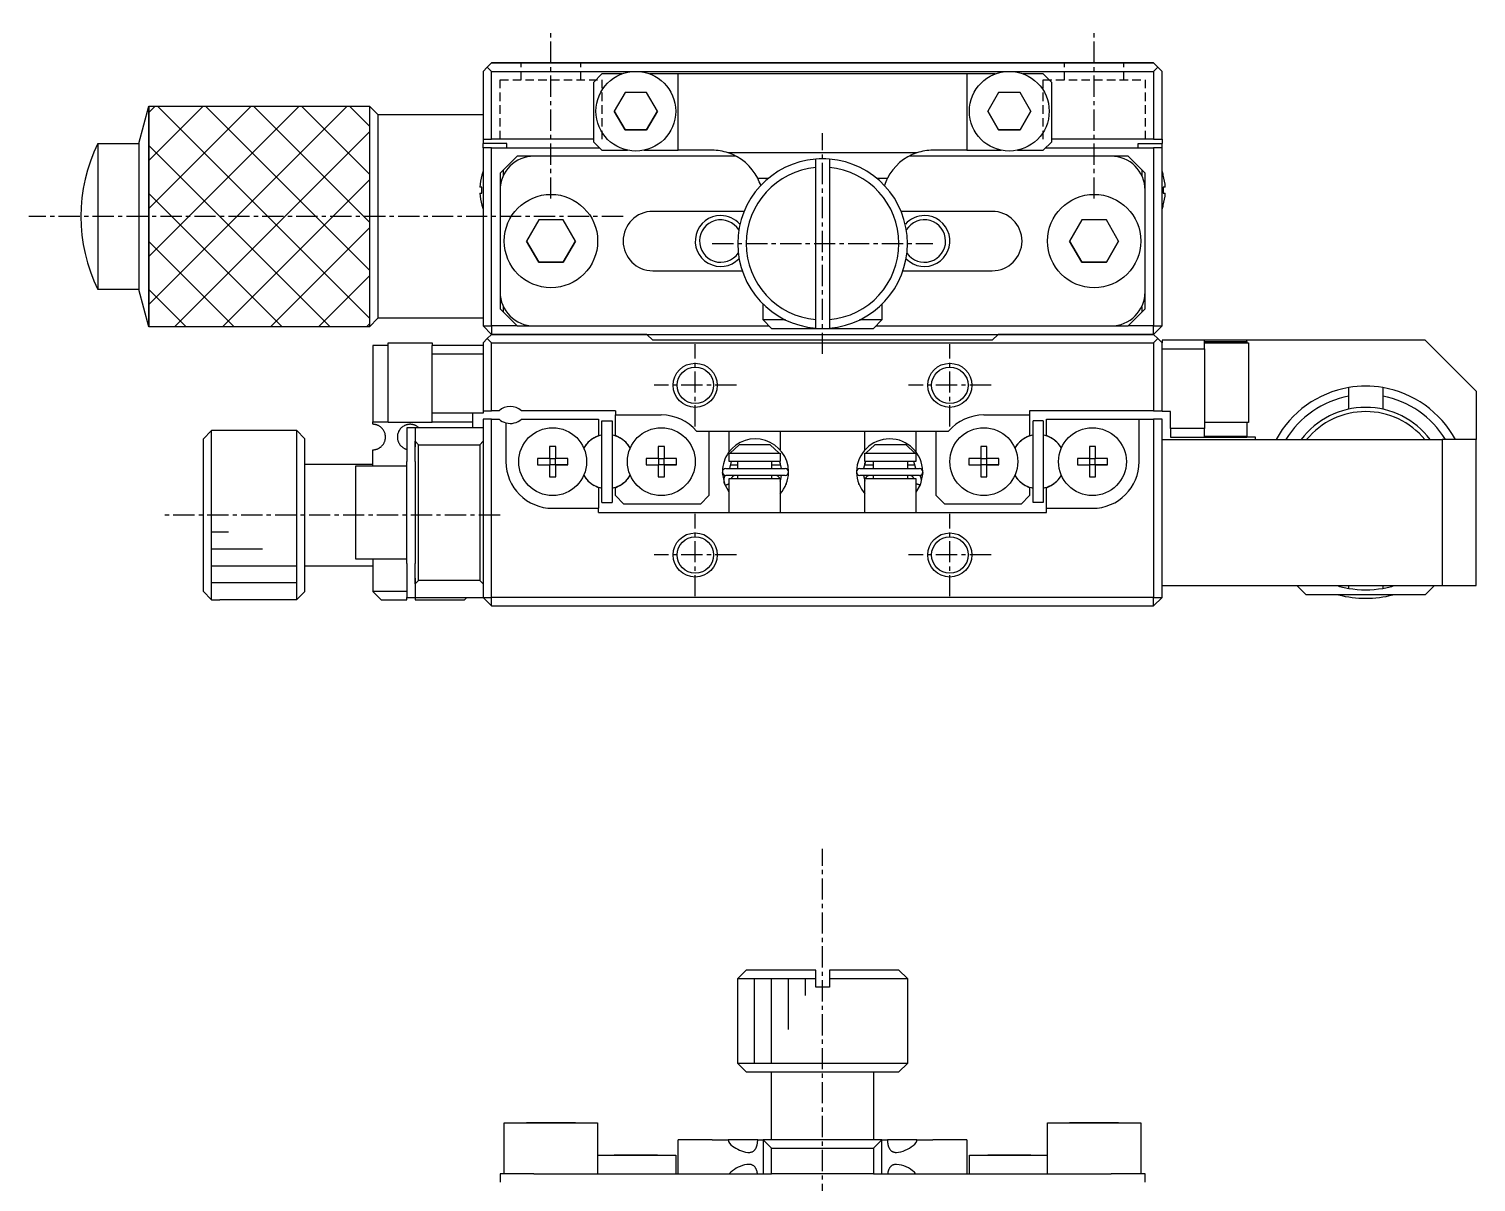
# Model space of a CAD drawing. Extents: x -3 to 342, y 10 to 218.
# Drawn here: x 197 to 282.2, y 150.3 to 218.2 of the extents above; entities that cross this region are included whole.
import ezdxf

# ---------------------------------------------------------------- set-up
doc = ezdxf.new("R2010")
doc.units = 0
doc.linetypes.add('CENTER', pattern=[2, 1.25, -0.25, 0.25, -0.25])
doc.linetypes.add('DASHED', pattern=[0.75, 0.5, -0.25])
doc.layers.get('0').update_dxf_attribs({"linetype": 'CONTINUOUS'})
doc.layers.add('CENTER', color=1, linetype='CENTER')

msp = doc.modelspace()

# ---------------------------------------------------------------- linework, layer by layer
at = {"color": 7, "linetype": 'CONTINUOUS'}
for p, q in [((223.958, 215.997), (223.708, 215.747)), ((223.708, 215.747), (223.708, 211.747)), ((223.958, 215.997), (224.208, 216.247)), ((224.208, 215.747), (223.958, 215.997)), ((224.208, 216.247), (263.208, 216.247)), ((263.208, 216.247), (224.208, 216.247)), ((224.208, 215.747), (232.708, 215.747)), ((224.208, 211.747), (224.208, 215.747)), ((232.708, 215.747), (254.708, 215.747)), ((254.708, 215.747), (263.208, 215.747)), ((263.458, 215.997), (263.208, 216.247)), ((263.458, 215.997), (263.208, 215.747)), ((263.208, 215.747), (263.208, 211.747)), ((263.708, 215.747), (263.458, 215.997)), ((263.708, 211.747), (263.708, 215.747)), ((230.708, 215.597), (230.208, 215.097)), ((230.208, 215.097), (230.208, 211.597)), ((231.882, 215.597), (230.708, 215.597)), ((235.208, 215.597), (233.534, 215.597)), ((252.208, 215.597), (235.208, 215.597)), ((235.208, 211.097), (235.208, 215.597)), ((252.208, 215.597), (252.208, 211.097)), ((253.882, 215.597), (252.208, 215.597)), ((256.708, 215.597), (255.534, 215.597)), ((257.208, 215.097), (256.708, 215.597)), ((257.208, 211.597), (257.208, 215.097)), ((232.073, 214.497), (231.438, 213.397)), ((233.343, 214.497), (232.073, 214.497)), ((233.978, 213.397), (233.343, 214.497)), ((254.073, 214.497), (253.438, 213.397)), ((255.343, 214.497), (254.073, 214.497)), ((255.978, 213.397), (255.343, 214.497)), ((203.419, 211.497), (204.008, 213.697)), ((204.008, 213.697), (204.008, 200.697)), ((204.008, 213.697), (217.008, 213.697)), ((204.008, 200.697), (204.008, 213.697)), ((204.008, 213.697), (217.008, 213.697)), ((217.008, 213.697), (217.008, 200.697)), ((217.008, 213.697), (217.508, 213.197)), ((217.008, 213.697), (217.008, 200.697)), ((217.508, 213.197), (217.508, 201.197)), ((217.508, 213.197), (223.708, 213.197)), ((231.438, 213.397), (232.073, 212.297)), ((232.073, 212.297), (231.438, 213.397)), ((233.343, 212.297), (233.978, 213.397)), ((233.978, 213.397), (233.343, 212.297)), ((253.438, 213.397), (254.073, 212.297)), ((254.073, 212.297), (253.438, 213.397)), ((255.343, 212.297), (255.978, 213.397)), ((255.978, 213.397), (255.343, 212.297)), ((232.073, 212.297), (233.343, 212.297)), ((233.343, 212.297), (232.073, 212.297)), ((254.073, 212.297), (255.343, 212.297)), ((255.343, 212.297), (254.073, 212.297)), ((201.008, 211.497), (201.008, 202.897)), ((201.008, 211.497), (203.419, 211.497)), ((203.419, 211.497), (203.419, 202.897)), ((223.708, 211.747), (224.208, 211.747)), ((223.708, 211.747), (223.708, 211.497)), ((225.108, 211.497), (223.708, 211.497)), ((223.708, 211.247), (223.708, 211.497)), ((230.208, 211.747), (224.208, 211.747)), ((225.108, 211.247), (225.108, 211.497)), ((230.208, 211.597), (230.708, 211.097)), ((256.708, 211.097), (257.208, 211.597)), ((263.208, 211.747), (257.208, 211.747)), ((262.308, 211.497), (263.708, 211.497)), ((262.308, 211.247), (262.308, 211.497)), ((263.208, 211.747), (263.708, 211.747)), ((263.708, 211.747), (263.708, 211.497)), ((263.708, 211.247), (263.708, 211.497)), ((223.708, 211.247), (223.708, 200.747)), ((224.208, 211.247), (223.708, 211.247)), ((224.208, 211.247), (230.558, 211.247)), ((224.208, 200.747), (224.208, 211.247)), ((224.908, 209.947), (225.708, 210.747)), ((226.708, 210.747), (225.708, 210.747)), ((238.614, 210.747), (226.708, 210.747)), ((230.708, 211.097), (232.226, 211.097)), ((233.19, 211.097), (235.208, 211.097)), ((237.208, 211.097), (235.208, 211.097)), ((249.271, 210.947), (238.145, 210.947)), ((243.308, 210.079), (243.308, 210.581)), ((244.108, 210.581), (244.108, 210.079)), ((260.708, 210.747), (248.802, 210.747)), ((252.208, 211.097), (250.208, 211.097)), ((252.208, 211.097), (254.226, 211.097)), ((255.19, 211.097), (256.708, 211.097)), ((256.858, 211.247), (263.208, 211.247)), ((261.708, 210.747), (260.708, 210.747)), ((261.708, 210.747), (262.508, 209.947)), ((263.208, 211.247), (263.208, 200.747)), ((263.708, 211.247), (263.208, 211.247)), ((263.708, 200.747), (263.708, 211.247)), ((224.908, 209.947), (224.708, 209.747)), ((224.708, 209.747), (224.708, 208.747)), ((224.908, 209.618), (224.908, 209.947)), ((243.308, 201.114), (243.308, 210.079)), ((244.108, 210.079), (244.108, 201.114)), ((262.708, 209.747), (262.508, 209.947)), ((262.508, 209.947), (262.508, 209.618)), ((262.708, 208.747), (262.708, 209.747)), ((223.639, 208.927), (223.518, 208.927)), ((223.639, 209.633), (223.634, 209.635)), ((223.639, 208.567), (223.639, 208.927)), ((239.887, 209.447), (240.518, 209.447)), ((246.898, 209.447), (247.529, 209.447)), ((263.782, 209.635), (263.778, 209.633)), ((263.778, 208.927), (263.778, 208.567)), ((263.898, 208.927), (263.778, 208.927)), ((223.518, 208.567), (223.639, 208.567)), ((224.708, 208.747), (224.708, 202.747)), ((262.708, 202.747), (262.708, 208.747)), ((263.778, 208.567), (263.898, 208.567)), ((223.634, 207.858), (223.639, 207.86)), ((239.083, 207.497), (233.708, 207.497)), ((253.708, 207.497), (248.333, 207.497)), ((263.778, 207.86), (263.782, 207.858)), ((226.987, 206.997), (226.265, 205.747)), ((228.43, 206.997), (226.987, 206.997)), ((229.152, 205.747), (228.43, 206.997)), ((258.987, 206.997), (258.265, 205.747)), ((260.43, 206.997), (258.987, 206.997)), ((261.152, 205.747), (260.43, 206.997)), ((226.265, 205.747), (226.987, 204.497)), ((226.987, 204.497), (226.265, 205.747)), ((228.43, 204.497), (229.152, 205.747)), ((229.152, 205.747), (228.43, 204.497)), ((258.265, 205.747), (258.987, 204.497)), ((258.987, 204.497), (258.265, 205.747)), ((260.43, 204.497), (261.152, 205.747)), ((261.152, 205.747), (260.43, 204.497)), ((226.987, 204.497), (228.43, 204.497)), ((228.43, 204.497), (226.987, 204.497)), ((233.708, 203.997), (238.971, 203.997)), ((248.445, 203.997), (253.708, 203.997)), ((258.987, 204.497), (260.43, 204.497)), ((260.43, 204.497), (258.987, 204.497)), ((203.419, 202.897), (201.008, 202.897)), ((204.008, 200.697), (203.419, 202.897)), ((224.708, 202.747), (224.708, 201.747)), ((262.708, 201.747), (262.708, 202.747)), ((224.708, 201.747), (224.908, 201.547)), ((224.908, 201.547), (224.908, 201.875)), ((225.708, 200.747), (224.908, 201.547)), ((240.208, 201.097), (240.208, 202.026)), ((247.208, 202.026), (247.208, 201.097)), ((262.508, 201.547), (261.708, 200.747)), ((262.508, 201.875), (262.508, 201.547)), ((262.508, 201.547), (262.708, 201.747)), ((217.008, 200.697), (204.008, 200.697)), ((217.008, 200.697), (204.008, 200.697)), ((217.508, 201.197), (217.008, 200.697)), ((223.708, 201.197), (217.508, 201.197)), ((223.708, 200.747), (224.208, 200.247)), ((223.708, 200.747), (224.208, 200.747)), ((225.708, 200.747), (224.208, 200.747)), ((224.208, 200.747), (224.208, 200.247)), ((225.708, 200.747), (226.708, 200.747)), ((226.708, 200.747), (240.558, 200.747)), ((241.529, 201.097), (240.208, 201.097)), ((240.208, 201.097), (240.708, 200.597)), ((240.708, 200.597), (243.708, 200.597)), ((243.308, 200.613), (243.308, 201.114)), ((243.708, 200.597), (246.708, 200.597)), ((244.108, 201.114), (244.108, 200.613)), ((247.208, 201.097), (245.888, 201.097)), ((246.708, 200.597), (247.208, 201.097)), ((246.858, 200.747), (260.708, 200.747)), ((260.708, 200.747), (261.708, 200.747)), ((263.208, 200.747), (261.708, 200.747)), ((263.208, 200.747), (263.708, 200.747)), ((263.208, 200.247), (263.708, 200.747)), ((263.208, 200.247), (263.208, 200.747)), ((217.208, 199.597), (217.208, 195.097)), ((218.108, 199.597), (217.208, 199.597)), ((218.108, 195.047), (218.108, 199.747)), ((218.108, 199.747), (220.708, 199.747)), ((220.708, 199.747), (220.708, 199.597)), ((223.708, 199.597), (220.708, 199.597)), ((220.708, 199.097), (220.708, 199.597)), ((223.958, 199.997), (223.708, 199.747)), ((223.708, 199.747), (223.708, 195.747)), ((223.958, 199.997), (224.208, 200.247)), ((224.208, 199.747), (223.958, 199.997)), ((233.358, 200.247), (224.208, 200.247)), ((224.208, 200.247), (263.208, 200.247)), ((224.208, 199.747), (263.208, 199.747)), ((224.208, 195.747), (224.208, 199.747)), ((233.358, 200.247), (233.708, 199.897)), ((253.708, 199.897), (233.708, 199.897)), ((253.708, 199.897), (254.058, 200.247)), ((263.208, 200.247), (254.058, 200.247)), ((263.208, 200.247), (263.458, 199.997)), ((263.458, 199.997), (263.208, 199.747)), ((263.208, 199.747), (263.208, 195.747)), ((263.708, 199.747), (263.458, 199.997)), ((266.208, 199.897), (263.708, 199.897)), ((263.708, 199.897), (263.708, 199.747)), ((263.708, 195.747), (263.708, 199.747)), ((266.208, 199.397), (266.208, 199.897)), ((268.708, 199.897), (266.208, 199.897)), ((266.208, 199.827), (268.708, 199.827)), ((266.208, 199.747), (268.808, 199.747)), ((268.708, 199.827), (268.708, 199.897)), ((279.208, 199.897), (268.708, 199.897)), ((268.708, 199.827), (268.708, 199.747)), ((268.808, 199.747), (268.808, 195.047)), ((279.208, 199.897), (282.208, 196.897)), ((220.708, 199.097), (223.708, 199.097)), ((220.708, 195.597), (220.708, 199.097)), ((263.708, 199.397), (266.208, 199.397)), ((266.208, 199.397), (266.208, 194.697)), ((274.708, 196.605), (274.708, 197.113)), ((276.708, 197.113), (276.708, 196.605)), ((274.708, 195.84), (274.708, 196.605)), ((276.708, 196.605), (276.708, 195.84)), ((282.208, 196.897), (282.208, 194.047)), ((223.108, 195.597), (220.708, 195.597)), ((220.708, 195.097), (220.708, 195.597)), ((223.708, 195.597), (223.108, 195.597)), ((223.108, 195.097), (223.108, 195.597)), ((223.708, 195.747), (223.708, 195.597)), ((223.708, 195.747), (224.208, 195.747)), ((223.708, 195.247), (223.708, 184.747)), ((224.208, 195.247), (223.708, 195.247)), ((224.647, 195.747), (224.208, 195.747)), ((224.208, 195.247), (224.647, 195.247)), ((224.208, 184.747), (224.208, 195.247)), ((231.508, 195.747), (225.97, 195.747)), ((225.97, 195.247), (230.508, 195.247)), ((230.508, 195.247), (230.508, 194.297)), ((231.508, 195.747), (231.508, 195.497)), ((231.508, 195.497), (234.208, 195.497)), ((231.508, 194.297), (231.508, 195.497)), ((253.208, 195.497), (255.908, 195.497)), ((255.908, 195.747), (255.908, 195.497)), ((263.208, 195.747), (255.908, 195.747)), ((255.908, 195.497), (255.908, 194.297)), ((256.908, 194.297), (256.908, 195.247)), ((256.908, 195.247), (262.358, 195.247)), ((262.358, 195.247), (263.208, 195.247)), ((262.358, 192.747), (262.358, 195.247)), ((263.208, 195.747), (263.708, 195.747)), ((263.208, 195.247), (263.208, 184.747)), ((263.708, 195.247), (263.208, 195.247)), ((263.708, 195.697), (263.708, 195.747)), ((264.208, 195.697), (263.708, 195.697)), ((263.708, 194.047), (263.708, 195.247)), ((264.208, 194.697), (264.208, 195.697)), ((207.708, 194.581), (207.208, 194.079)), ((207.708, 184.613), (207.708, 194.581)), ((208.208, 194.581), (207.708, 194.581)), ((208.208, 194.597), (208.208, 194.581)), ((208.208, 194.597), (212.708, 194.597)), ((212.708, 194.597), (212.708, 184.597)), ((212.708, 194.597), (213.208, 194.097)), ((217.208, 195.097), (218.108, 195.097)), ((217.208, 194.947), (217.208, 195.097)), ((217.221, 194.947), (217.208, 194.947)), ((217.233, 194.946), (217.221, 194.947)), ((217.245, 194.946), (217.233, 194.946)), ((217.258, 194.945), (217.245, 194.946)), ((217.27, 194.944), (217.258, 194.945)), ((217.281, 194.943), (217.27, 194.944)), ((217.293, 194.942), (217.281, 194.943)), ((217.308, 194.94), (217.293, 194.942)), ((217.322, 194.938), (217.308, 194.94)), ((217.337, 194.936), (217.322, 194.938)), ((217.347, 194.934), (217.337, 194.936)), ((217.357, 194.932), (217.347, 194.934)), ((217.372, 194.929), (217.357, 194.932)), ((217.386, 194.925), (217.372, 194.929)), ((217.399, 194.922), (217.386, 194.925)), ((217.425, 194.915), (217.399, 194.922)), ((217.45, 194.907), (217.425, 194.915)), ((217.474, 194.898), (217.45, 194.907)), ((217.491, 194.891), (217.474, 194.898)), ((217.507, 194.885), (217.491, 194.891)), ((217.539, 194.87), (217.507, 194.885)), ((217.569, 194.854), (217.539, 194.87)), ((217.597, 194.838), (217.569, 194.854)), ((217.625, 194.82), (217.597, 194.838)), ((217.668, 194.79), (217.625, 194.82)), ((217.708, 194.756), (217.668, 194.79)), ((217.744, 194.721), (217.708, 194.756)), ((217.779, 194.684), (217.744, 194.721)), ((217.81, 194.645), (217.779, 194.684)), ((217.839, 194.603), (217.81, 194.645)), ((217.864, 194.56), (217.839, 194.603)), ((217.887, 194.515), (217.864, 194.56)), ((217.904, 194.478), (217.887, 194.515)), ((217.918, 194.439), (217.904, 194.478)), ((217.93, 194.4), (217.918, 194.439)), ((217.94, 194.359), (217.93, 194.4)), ((220.708, 195.047), (218.108, 195.047)), ((218.685, 194.397), (218.674, 194.35)), ((218.7, 194.442), (218.685, 194.397)), ((218.716, 194.486), (218.7, 194.442)), ((218.735, 194.528), (218.716, 194.486)), ((218.764, 194.58), (218.735, 194.528)), ((218.796, 194.629), (218.764, 194.58)), ((218.831, 194.676), (218.796, 194.629)), ((218.865, 194.714), (218.831, 194.676)), ((218.903, 194.751), (218.865, 194.714)), ((218.943, 194.785), (218.903, 194.751)), ((218.986, 194.817), (218.943, 194.785)), ((219.032, 194.846), (218.986, 194.817)), ((219.083, 194.872), (219.032, 194.846)), ((219.105, 194.883), (219.083, 194.872)), ((219.129, 194.893), (219.105, 194.883)), ((219.153, 194.902), (219.129, 194.893)), ((219.179, 194.911), (219.153, 194.902)), ((219.206, 194.919), (219.179, 194.911)), ((219.234, 194.926), (219.206, 194.919)), ((219.708, 194.747), (219.208, 194.747)), ((219.208, 194.747), (219.208, 192.747)), ((219.249, 194.93), (219.234, 194.926)), ((219.265, 194.933), (219.249, 194.93)), ((219.282, 194.936), (219.265, 194.933)), ((219.294, 194.938), (219.282, 194.936)), ((219.307, 194.94), (219.294, 194.938)), ((219.32, 194.941), (219.307, 194.94)), ((219.333, 194.943), (219.32, 194.941)), ((219.343, 194.944), (219.333, 194.943)), ((219.354, 194.945), (219.343, 194.944)), ((219.364, 194.945), (219.354, 194.945)), ((219.375, 194.946), (219.364, 194.945)), ((219.385, 194.946), (219.375, 194.946)), ((219.396, 194.947), (219.385, 194.946)), ((219.406, 194.947), (219.396, 194.947)), ((219.416, 194.947), (219.406, 194.947)), ((219.427, 194.946), (219.416, 194.947)), ((219.438, 194.946), (219.427, 194.946)), ((219.448, 194.946), (219.438, 194.946)), ((219.459, 194.945), (219.448, 194.946)), ((219.472, 194.944), (219.459, 194.945)), ((219.486, 194.943), (219.472, 194.944)), ((219.499, 194.941), (219.486, 194.943)), ((219.515, 194.939), (219.499, 194.941)), ((219.531, 194.937), (219.515, 194.939)), ((219.546, 194.934), (219.531, 194.937)), ((219.561, 194.931), (219.546, 194.934)), ((219.576, 194.928), (219.561, 194.931)), ((219.59, 194.924), (219.576, 194.928)), ((219.619, 194.916), (219.59, 194.924)), ((219.646, 194.908), (219.619, 194.916)), ((219.673, 194.899), (219.646, 194.908)), ((219.698, 194.889), (219.673, 194.899)), ((219.722, 194.878), (219.698, 194.889)), ((223.708, 194.747), (219.708, 194.747)), ((219.708, 194.747), (219.708, 193.947)), ((219.767, 194.855), (219.722, 194.878)), ((219.81, 194.83), (219.767, 194.855)), ((219.849, 194.803), (219.81, 194.83)), ((219.886, 194.775), (219.849, 194.803)), ((219.918, 194.747), (219.886, 194.775)), ((220.708, 195.097), (220.708, 195.047)), ((220.708, 195.097), (223.108, 195.097)), ((223.108, 194.747), (223.108, 195.097)), ((225.058, 195.028), (225.058, 192.747)), ((230.708, 190.347), (230.708, 195.147)), ((230.708, 195.147), (231.308, 195.147)), ((231.308, 195.147), (231.308, 190.347)), ((236.287, 194.547), (251.129, 194.547)), ((237.008, 194.547), (237.008, 190.747)), ((238.208, 193.325), (238.208, 194.547)), ((241.208, 194.547), (241.208, 193.439)), ((246.208, 193.438), (246.208, 194.547)), ((249.208, 194.547), (249.208, 193.325)), ((250.408, 190.747), (250.408, 194.547)), ((256.708, 195.147), (256.108, 195.147)), ((256.108, 190.347), (256.108, 195.147)), ((256.708, 195.147), (256.708, 190.347)), ((266.208, 194.697), (264.208, 194.697)), ((264.208, 194.697), (264.208, 194.197)), ((268.808, 195.047), (266.208, 195.047)), ((266.208, 194.197), (266.208, 194.697)), ((268.708, 195.047), (268.708, 194.237)), ((207.208, 194.079), (207.208, 185.114)), ((213.208, 185.097), (213.208, 194.097)), ((217.541, 193.524), (217.568, 193.539)), ((217.568, 193.539), (217.591, 193.551)), ((217.591, 193.551), (217.612, 193.565)), ((217.612, 193.565), (217.633, 193.579)), ((217.633, 193.579), (217.654, 193.594)), ((217.654, 193.594), (217.675, 193.609)), ((217.675, 193.609), (217.699, 193.629)), ((217.699, 193.629), (217.721, 193.65)), ((217.721, 193.65), (217.743, 193.671)), ((217.743, 193.671), (217.768, 193.698)), ((217.768, 193.698), (217.792, 193.726)), ((217.792, 193.726), (217.814, 193.755)), ((217.814, 193.755), (217.835, 193.785)), ((217.835, 193.785), (217.855, 193.817)), ((217.855, 193.817), (217.873, 193.85)), ((217.873, 193.85), (217.889, 193.881)), ((217.889, 193.881), (217.903, 193.913)), ((217.903, 193.913), (217.911, 193.935)), ((217.911, 193.935), (217.923, 193.969)), ((217.923, 193.969), (217.933, 194.004)), ((217.933, 194.004), (217.941, 194.036)), ((217.948, 194.318), (217.94, 194.359)), ((217.941, 194.036), (217.947, 194.067)), ((217.947, 194.067), (217.952, 194.099)), ((217.954, 194.275), (217.948, 194.318)), ((217.952, 194.099), (217.956, 194.144)), ((217.957, 194.232), (217.954, 194.275)), ((217.956, 194.144), (217.958, 194.188)), ((217.958, 194.188), (217.957, 194.232)), ((218.661, 194.257), (218.658, 194.209)), ((218.658, 194.209), (218.659, 194.16)), ((218.659, 194.16), (218.663, 194.11)), ((218.666, 194.304), (218.661, 194.257)), ((218.663, 194.11), (218.671, 194.059)), ((218.674, 194.35), (218.666, 194.304)), ((218.671, 194.059), (218.679, 194.019)), ((218.679, 194.019), (218.69, 193.979)), ((218.69, 193.979), (218.704, 193.939)), ((218.704, 193.939), (218.716, 193.908)), ((218.716, 193.908), (218.73, 193.877)), ((218.73, 193.877), (218.745, 193.846)), ((218.745, 193.846), (218.762, 193.816)), ((218.762, 193.816), (218.777, 193.792)), ((218.777, 193.792), (218.793, 193.768)), ((218.793, 193.768), (218.81, 193.744)), ((218.81, 193.744), (218.828, 193.721)), ((218.828, 193.721), (218.848, 193.698)), ((218.848, 193.698), (218.869, 193.675)), ((218.869, 193.675), (218.891, 193.653)), ((218.891, 193.653), (218.915, 193.632)), ((218.915, 193.632), (218.938, 193.612)), ((218.938, 193.612), (218.963, 193.593)), ((218.963, 193.593), (218.989, 193.575)), ((218.989, 193.575), (219.015, 193.558)), ((219.015, 193.558), (219.044, 193.541)), ((219.044, 193.541), (219.073, 193.526)), ((219.908, 193.747), (219.708, 193.947)), ((219.708, 193.947), (219.708, 193.618)), ((219.708, 193.618), (219.708, 193.947)), ((219.708, 192.747), (219.708, 193.618)), ((219.908, 185.747), (219.908, 193.747)), ((219.908, 193.747), (223.508, 193.747)), ((223.708, 193.947), (223.508, 193.747)), ((223.508, 193.747), (223.508, 185.747)), ((227.628, 193.633), (227.628, 192.927)), ((227.988, 193.633), (227.628, 193.633)), ((227.988, 192.927), (227.988, 193.633)), ((230.248, 194.147), (230.508, 194.297)), ((231.768, 194.147), (231.508, 194.297)), ((234.028, 193.633), (234.028, 192.927)), ((234.388, 193.633), (234.028, 193.633)), ((234.388, 192.927), (234.388, 193.633)), ((238.792, 193.747), (238.263, 193.247)), ((240.625, 193.747), (238.792, 193.747)), ((241.154, 193.247), (240.625, 193.747)), ((246.792, 193.747), (246.263, 193.247)), ((248.625, 193.747), (246.792, 193.747)), ((249.154, 193.247), (248.625, 193.747)), ((253.028, 193.633), (253.028, 192.927)), ((253.388, 193.633), (253.028, 193.633)), ((253.388, 192.927), (253.388, 193.633)), ((255.648, 194.147), (255.908, 194.297)), ((257.168, 194.147), (256.908, 194.297)), ((259.428, 193.633), (259.428, 192.927)), ((259.788, 193.633), (259.428, 193.633)), ((259.788, 192.927), (259.788, 193.633)), ((263.708, 185.447), (263.708, 194.047)), ((263.708, 194.047), (280.208, 194.047)), ((263.708, 185.447), (263.708, 194.047)), ((264.208, 194.197), (266.208, 194.197)), ((268.708, 194.237), (266.208, 194.237)), ((266.208, 194.197), (268.708, 194.197)), ((268.708, 194.197), (268.708, 194.237)), ((269.208, 194.197), (268.708, 194.197)), ((269.208, 194.047), (269.208, 194.197)), ((280.208, 194.047), (280.208, 185.447)), ((282.208, 194.047), (280.208, 194.047)), ((282.208, 185.447), (282.208, 194.047)), ((217.208, 193.447), (217.235, 193.447)), ((217.208, 192.497), (217.208, 193.447)), ((217.235, 193.447), (217.261, 193.449)), ((217.261, 193.449), (217.293, 193.452)), ((217.293, 193.452), (217.325, 193.456)), ((217.325, 193.456), (217.357, 193.462)), ((217.357, 193.462), (217.387, 193.468)), ((217.387, 193.468), (217.416, 193.476)), ((217.416, 193.476), (217.434, 193.481)), ((217.434, 193.481), (217.459, 193.49)), ((217.459, 193.49), (217.483, 193.499)), ((217.483, 193.499), (217.512, 193.511)), ((217.512, 193.511), (217.541, 193.524)), ((219.073, 193.526), (219.103, 193.511)), ((219.103, 193.511), (219.134, 193.498)), ((219.134, 193.498), (219.159, 193.489)), ((219.159, 193.489), (219.183, 193.481)), ((219.183, 193.481), (219.208, 193.474)), ((219.208, 186.747), (219.208, 192.747)), ((219.708, 192.747), (219.708, 186.747)), ((226.922, 192.927), (226.922, 192.567)), ((227.628, 192.927), (226.922, 192.927)), ((227.639, 192.916), (227.628, 192.927)), ((227.978, 192.916), (227.639, 192.916)), ((227.639, 192.916), (227.639, 192.577)), ((227.978, 192.916), (227.988, 192.927)), ((227.978, 192.577), (227.978, 192.916)), ((228.695, 192.927), (227.988, 192.927)), ((228.695, 192.567), (228.695, 192.927)), ((233.322, 192.927), (233.322, 192.567)), ((234.028, 192.927), (233.322, 192.927)), ((234.039, 192.916), (234.028, 192.927)), ((234.378, 192.916), (234.039, 192.916)), ((234.039, 192.916), (234.039, 192.577)), ((234.378, 192.916), (234.388, 192.927)), ((234.378, 192.577), (234.378, 192.916)), ((235.095, 192.927), (234.388, 192.927)), ((235.095, 192.567), (235.095, 192.927)), ((238.208, 193.247), (238.263, 193.247)), ((238.208, 192.747), (238.208, 193.247)), ((241.208, 192.747), (238.208, 192.747)), ((238.328, 192.747), (238.217, 192.34)), ((238.263, 193.247), (241.154, 193.247)), ((238.708, 192.34), (238.708, 192.747)), ((240.708, 192.747), (240.708, 192.34)), ((241.154, 193.247), (241.208, 193.247)), ((241.293, 192.34), (241.183, 192.747)), ((241.208, 193.247), (241.208, 192.747)), ((241.208, 192.681), (241.208, 192.681)), ((241.208, 192.681), (241.208, 192.547)), ((246.234, 192.747), (246.123, 192.34)), ((246.208, 193.438), (246.208, 193.438)), ((246.208, 193.247), (246.263, 193.247)), ((246.208, 192.747), (246.208, 193.247)), ((249.208, 192.747), (246.208, 192.747)), ((246.208, 192.547), (246.208, 192.681)), ((246.263, 193.247), (249.154, 193.247)), ((246.708, 192.34), (246.708, 192.747)), ((248.708, 192.747), (248.708, 192.34)), ((249.199, 192.34), (249.089, 192.747)), ((249.154, 193.247), (249.208, 193.247)), ((249.208, 193.325), (249.208, 193.325)), ((249.208, 193.247), (249.208, 192.747)), ((252.322, 192.927), (252.322, 192.567)), ((253.028, 192.927), (252.322, 192.927)), ((253.039, 192.916), (253.028, 192.927)), ((253.378, 192.916), (253.039, 192.916)), ((253.039, 192.916), (253.039, 192.577)), ((253.378, 192.916), (253.388, 192.927)), ((253.378, 192.577), (253.378, 192.916)), ((254.095, 192.927), (253.388, 192.927)), ((254.095, 192.567), (254.095, 192.927)), ((258.722, 192.927), (258.722, 192.567)), ((259.428, 192.927), (258.722, 192.927)), ((259.439, 192.916), (259.428, 192.927)), ((259.778, 192.916), (259.439, 192.916)), ((259.439, 192.916), (259.439, 192.577)), ((259.778, 192.916), (259.788, 192.927)), ((259.778, 192.577), (259.778, 192.916)), ((260.495, 192.927), (259.788, 192.927)), ((260.495, 192.567), (260.495, 192.927)), ((213.208, 192.597), (217.208, 192.597)), ((216.208, 186.997), (216.208, 192.497)), ((216.208, 192.497), (219.208, 192.497)), ((226.922, 192.567), (227.628, 192.567)), ((226.922, 192.567), (227.628, 192.567)), ((227.639, 192.577), (227.628, 192.567)), ((227.628, 192.567), (227.628, 191.86)), ((227.628, 191.86), (227.988, 191.86)), ((227.639, 192.577), (227.978, 192.577)), ((227.978, 192.577), (227.988, 192.567)), ((227.988, 192.567), (228.695, 192.567)), ((227.988, 191.86), (227.988, 192.567)), ((228.695, 192.567), (227.988, 192.567)), ((233.322, 192.567), (234.028, 192.567)), ((233.322, 192.567), (234.028, 192.567)), ((234.039, 192.577), (234.028, 192.567)), ((234.028, 192.567), (234.028, 191.86)), ((234.028, 191.86), (234.388, 191.86)), ((234.039, 192.577), (234.378, 192.577)), ((234.378, 192.577), (234.388, 192.567)), ((234.388, 192.567), (235.095, 192.567)), ((234.388, 191.86), (234.388, 192.567)), ((235.095, 192.567), (234.388, 192.567)), ((237.966, 191.367), (237.807, 192.116)), ((237.927, 191.813), (237.936, 191.847)), ((237.936, 191.847), (237.947, 191.879)), ((237.947, 191.879), (237.959, 191.911)), ((237.959, 191.911), (237.973, 191.943)), ((238.005, 192.34), (241.505, 192.34)), ((241.505, 191.94), (238.005, 191.94)), ((238.708, 192.547), (238.258, 192.547)), ((238.374, 191.832), (238.365, 191.821)), ((238.384, 191.843), (238.374, 191.832)), ((238.394, 191.854), (238.384, 191.843)), ((238.405, 191.864), (238.394, 191.854)), ((238.416, 191.874), (238.405, 191.864)), ((238.428, 191.882), (238.416, 191.874)), ((238.44, 191.891), (238.428, 191.882)), ((238.452, 191.899), (238.44, 191.891)), ((238.465, 191.906), (238.452, 191.899)), ((238.478, 191.912), (238.465, 191.906)), ((238.492, 191.918), (238.478, 191.912)), ((238.506, 191.923), (238.492, 191.918)), ((238.52, 191.928), (238.506, 191.923)), ((238.534, 191.932), (238.52, 191.928)), ((238.548, 191.935), (238.534, 191.932)), ((238.563, 191.937), (238.548, 191.935)), ((238.577, 191.939), (238.563, 191.937)), ((238.592, 191.94), (238.577, 191.939)), ((238.606, 191.94), (238.592, 191.94)), ((238.708, 191.747), (238.708, 191.94)), ((241.208, 192.547), (240.708, 192.547)), ((240.708, 191.94), (240.708, 191.747)), ((240.91, 191.94), (240.904, 191.94)), ((240.924, 191.94), (240.91, 191.94)), ((240.939, 191.938), (240.924, 191.94)), ((240.954, 191.936), (240.939, 191.938)), ((240.968, 191.933), (240.954, 191.936)), ((240.982, 191.93), (240.968, 191.933)), ((240.997, 191.926), (240.982, 191.93)), ((241.011, 191.921), (240.997, 191.926)), ((241.024, 191.916), (241.011, 191.921)), ((241.038, 191.909), (241.024, 191.916)), ((241.051, 191.903), (241.038, 191.909)), ((241.064, 191.895), (241.051, 191.903)), ((241.076, 191.887), (241.064, 191.895)), ((241.088, 191.879), (241.076, 191.887)), ((241.099, 191.869), (241.088, 191.879)), ((241.111, 191.86), (241.099, 191.869)), ((241.121, 191.849), (241.111, 191.86)), ((241.131, 191.838), (241.121, 191.849)), ((241.141, 191.827), (241.131, 191.838)), ((241.15, 191.815), (241.141, 191.827)), ((241.246, 191.712), (241.293, 191.94)), ((245.911, 192.34), (249.411, 192.34)), ((249.411, 191.94), (245.911, 191.94)), ((246.123, 191.94), (246.171, 191.712)), ((246.708, 192.547), (246.208, 192.547)), ((246.28, 191.832), (246.271, 191.821)), ((246.29, 191.843), (246.28, 191.832)), ((246.3, 191.854), (246.29, 191.843)), ((246.311, 191.864), (246.3, 191.854)), ((246.322, 191.874), (246.311, 191.864)), ((246.334, 191.882), (246.322, 191.874)), ((246.346, 191.891), (246.334, 191.882)), ((246.358, 191.899), (246.346, 191.891)), ((246.371, 191.906), (246.358, 191.899)), ((246.384, 191.912), (246.371, 191.906)), ((246.398, 191.918), (246.384, 191.912)), ((246.412, 191.923), (246.398, 191.918)), ((246.426, 191.928), (246.412, 191.923)), ((246.44, 191.932), (246.426, 191.928)), ((246.454, 191.935), (246.44, 191.932)), ((246.469, 191.937), (246.454, 191.935)), ((246.484, 191.939), (246.469, 191.937)), ((246.498, 191.94), (246.484, 191.939)), ((246.512, 191.94), (246.498, 191.94)), ((246.708, 191.747), (246.708, 191.94)), ((249.158, 192.547), (248.708, 192.547)), ((248.708, 191.94), (248.708, 191.747)), ((248.816, 191.94), (248.81, 191.94)), ((248.83, 191.94), (248.816, 191.94)), ((248.845, 191.938), (248.83, 191.94)), ((248.86, 191.936), (248.845, 191.938)), ((248.874, 191.933), (248.86, 191.936)), ((248.889, 191.93), (248.874, 191.933)), ((248.903, 191.926), (248.889, 191.93)), ((248.917, 191.921), (248.903, 191.926)), ((248.93, 191.916), (248.917, 191.921)), ((248.944, 191.909), (248.93, 191.916)), ((248.957, 191.903), (248.944, 191.909)), ((248.97, 191.895), (248.957, 191.903)), ((248.982, 191.887), (248.97, 191.895)), ((248.994, 191.879), (248.982, 191.887)), ((249.006, 191.869), (248.994, 191.879)), ((249.017, 191.86), (249.006, 191.869)), ((249.027, 191.849), (249.017, 191.86)), ((249.037, 191.838), (249.027, 191.849)), ((249.047, 191.827), (249.037, 191.838)), ((249.056, 191.815), (249.047, 191.827)), ((249.443, 191.943), (249.449, 191.931)), ((249.449, 191.931), (249.462, 191.899)), ((249.462, 191.899), (249.474, 191.867)), ((249.474, 191.867), (249.484, 191.834)), ((249.61, 192.115), (249.476, 191.431)), ((249.484, 191.834), (249.493, 191.8)), ((252.322, 192.567), (253.028, 192.567)), ((252.322, 192.567), (253.028, 192.567)), ((253.039, 192.577), (253.028, 192.567)), ((253.028, 192.567), (253.028, 191.86)), ((253.028, 191.86), (253.388, 191.86)), ((253.039, 192.577), (253.378, 192.577)), ((253.378, 192.577), (253.388, 192.567)), ((253.388, 192.567), (254.095, 192.567)), ((253.388, 191.86), (253.388, 192.567)), ((254.095, 192.567), (253.388, 192.567)), ((258.722, 192.567), (259.428, 192.567)), ((258.722, 192.567), (259.428, 192.567)), ((259.439, 192.577), (259.428, 192.567)), ((259.428, 192.567), (259.428, 191.86)), ((259.428, 191.86), (259.788, 191.86)), ((259.439, 192.577), (259.778, 192.577)), ((259.778, 192.577), (259.788, 192.567)), ((259.788, 192.567), (260.495, 192.567)), ((259.788, 191.86), (259.788, 192.567)), ((260.495, 192.567), (259.788, 192.567)), ((230.508, 191.196), (230.248, 191.346)), ((230.508, 191.196), (230.508, 189.997)), ((231.508, 191.196), (231.768, 191.346)), ((231.508, 190.747), (231.508, 191.196)), ((237.906, 191.643), (237.907, 191.677)), ((237.907, 191.609), (237.906, 191.643)), ((237.907, 191.677), (237.909, 191.712)), ((237.91, 191.574), (237.907, 191.609)), ((237.909, 191.712), (237.913, 191.746)), ((237.914, 191.54), (237.91, 191.574)), ((237.913, 191.746), (237.919, 191.78)), ((237.92, 191.506), (237.914, 191.54)), ((237.919, 191.78), (237.927, 191.813)), ((237.928, 191.473), (237.92, 191.506)), ((237.938, 191.44), (237.928, 191.473)), ((237.949, 191.407), (237.938, 191.44)), ((237.961, 191.377), (237.949, 191.407)), ((237.961, 191.378), (237.961, 191.376)), ((237.961, 191.376), (237.963, 191.374)), ((238.208, 190.955), (237.962, 191.377)), ((237.963, 191.374), (237.966, 191.373)), ((237.966, 191.368), (238.208, 191.441)), ((237.966, 191.373), (237.97, 191.372)), ((237.97, 191.372), (237.975, 191.372)), ((237.975, 191.372), (237.982, 191.372)), ((237.982, 191.372), (237.989, 191.373)), ((237.989, 191.373), (237.997, 191.375)), ((237.997, 191.375), (238.007, 191.377)), ((238.007, 191.377), (238.017, 191.379)), ((238.017, 191.379), (238.028, 191.382)), ((238.028, 191.382), (238.04, 191.385)), ((238.04, 191.385), (238.052, 191.389)), ((238.052, 191.389), (238.065, 191.393)), ((238.065, 191.393), (238.079, 191.398)), ((238.079, 191.398), (238.092, 191.403)), ((238.092, 191.403), (238.107, 191.408)), ((238.107, 191.408), (238.121, 191.414)), ((238.121, 191.414), (238.136, 191.419)), ((238.136, 191.419), (238.151, 191.426)), ((238.151, 191.426), (238.165, 191.432)), ((238.165, 191.432), (238.18, 191.438)), ((238.18, 191.438), (238.194, 191.445)), ((238.194, 191.445), (238.208, 191.451)), ((238.208, 191.747), (241.208, 191.747)), ((238.208, 189.747), (238.208, 191.747)), ((238.328, 191.757), (238.324, 191.747)), ((238.334, 191.771), (238.328, 191.757)), ((238.341, 191.784), (238.334, 191.771)), ((238.348, 191.796), (238.341, 191.784)), ((238.356, 191.809), (238.348, 191.796)), ((238.365, 191.821), (238.356, 191.809)), ((241.158, 191.803), (241.15, 191.815)), ((241.166, 191.79), (241.158, 191.803)), ((241.173, 191.777), (241.166, 191.79)), ((241.179, 191.764), (241.173, 191.777)), ((241.185, 191.75), (241.179, 191.764)), ((241.186, 191.747), (241.185, 191.75)), ((241.208, 191.747), (241.208, 189.747)), ((241.209, 191.599), (241.246, 191.712)), ((241.547, 191.386), (241.549, 191.381)), ((241.569, 191.429), (241.549, 191.377)), ((241.549, 191.381), (241.55, 191.378)), ((241.55, 191.378), (241.549, 191.379)), ((241.549, 191.379), (241.549, 191.379)), ((241.549, 191.379), (241.549, 191.379)), ((241.549, 191.377), (241.55, 191.378)), ((241.549, 191.376), (241.549, 191.377)), ((241.57, 191.43), (241.569, 191.429)), ((241.571, 191.435), (241.57, 191.432)), ((241.57, 191.432), (241.57, 191.431)), ((241.57, 191.431), (241.57, 191.43)), ((241.572, 191.436), (241.571, 191.435)), ((245.845, 191.437), (245.844, 191.438)), ((245.845, 191.436), (245.845, 191.437)), ((245.845, 191.435), (245.845, 191.436)), ((245.846, 191.434), (245.845, 191.435)), ((245.846, 191.432), (245.846, 191.434)), ((245.847, 191.431), (245.846, 191.432)), ((245.847, 191.43), (245.847, 191.431)), ((245.848, 191.428), (245.847, 191.43)), ((245.848, 191.426), (245.848, 191.428)), ((245.849, 191.424), (245.848, 191.426)), ((245.867, 191.377), (245.849, 191.424)), ((245.867, 191.378), (245.868, 191.379)), ((245.867, 191.377), (245.867, 191.378)), ((245.867, 191.376), (245.867, 191.377)), ((245.868, 191.379), (245.868, 191.379)), ((246.171, 191.712), (246.208, 191.599)), ((246.208, 191.747), (249.208, 191.747)), ((246.208, 189.747), (246.208, 191.747)), ((246.234, 191.757), (246.23, 191.747)), ((246.24, 191.771), (246.234, 191.757)), ((246.247, 191.784), (246.24, 191.771)), ((246.254, 191.796), (246.247, 191.784)), ((246.262, 191.809), (246.254, 191.796)), ((246.271, 191.821), (246.262, 191.809)), ((249.064, 191.803), (249.056, 191.815)), ((249.072, 191.79), (249.064, 191.803)), ((249.079, 191.777), (249.072, 191.79)), ((249.085, 191.764), (249.079, 191.777)), ((249.091, 191.75), (249.085, 191.764)), ((249.092, 191.747), (249.091, 191.75)), ((249.208, 191.747), (249.208, 189.747)), ((249.222, 191.445), (249.208, 191.451)), ((249.451, 191.368), (249.208, 191.441)), ((249.455, 191.377), (249.208, 190.956)), ((249.237, 191.438), (249.222, 191.445)), ((249.251, 191.432), (249.237, 191.438)), ((249.266, 191.426), (249.251, 191.432)), ((249.281, 191.419), (249.266, 191.426)), ((249.295, 191.414), (249.281, 191.419)), ((249.31, 191.408), (249.295, 191.414)), ((249.324, 191.403), (249.31, 191.408)), ((249.338, 191.398), (249.324, 191.403)), ((249.351, 191.393), (249.338, 191.398)), ((249.364, 191.389), (249.351, 191.393)), ((249.377, 191.385), (249.364, 191.389)), ((249.389, 191.382), (249.377, 191.385)), ((249.4, 191.379), (249.389, 191.382)), ((249.41, 191.377), (249.4, 191.379)), ((249.419, 191.375), (249.41, 191.377)), ((249.427, 191.373), (249.419, 191.375)), ((249.435, 191.372), (249.427, 191.373)), ((249.441, 191.372), (249.435, 191.372)), ((249.446, 191.372), (249.441, 191.372)), ((249.45, 191.373), (249.446, 191.372)), ((249.453, 191.374), (249.45, 191.373)), ((249.455, 191.376), (249.453, 191.374)), ((249.456, 191.378), (249.455, 191.376)), ((249.463, 191.394), (249.456, 191.377)), ((249.475, 191.427), (249.463, 191.394)), ((249.485, 191.46), (249.475, 191.427)), ((249.493, 191.493), (249.485, 191.46)), ((249.493, 191.8), (249.5, 191.767)), ((249.5, 191.527), (249.493, 191.493)), ((249.5, 191.767), (249.505, 191.732)), ((249.505, 191.561), (249.5, 191.527)), ((249.505, 191.732), (249.509, 191.698)), ((249.509, 191.595), (249.505, 191.561)), ((249.509, 191.698), (249.51, 191.664)), ((249.51, 191.629), (249.509, 191.595)), ((249.51, 191.664), (249.51, 191.629)), ((255.908, 191.196), (255.648, 191.346)), ((255.908, 191.196), (255.908, 190.747)), ((256.908, 191.196), (257.168, 191.346)), ((256.908, 189.997), (256.908, 191.196)), ((230.708, 190.347), (231.308, 190.347)), ((232.008, 190.247), (231.508, 190.747)), ((236.508, 190.247), (232.008, 190.247)), ((237.008, 190.747), (236.508, 190.247)), ((250.908, 190.247), (250.408, 190.747)), ((255.408, 190.247), (250.908, 190.247)), ((255.908, 190.747), (255.408, 190.247)), ((256.708, 190.347), (256.108, 190.347)), ((227.808, 189.997), (230.508, 189.997)), ((230.508, 189.747), (230.508, 189.997)), ((230.508, 189.747), (256.908, 189.747)), ((256.908, 189.997), (259.608, 189.997)), ((256.908, 189.747), (256.908, 189.997)), ((219.208, 186.997), (216.208, 186.997)), ((217.208, 186.997), (217.208, 185.097)), ((219.208, 186.747), (219.208, 184.747)), ((219.708, 185.875), (219.708, 186.747)), ((217.208, 186.597), (213.208, 186.597)), ((219.708, 185.875), (219.708, 185.547)), ((219.708, 185.547), (219.708, 185.875)), ((207.208, 185.114), (207.708, 184.613)), ((213.208, 185.097), (212.708, 184.597)), ((219.208, 185.097), (217.208, 185.097)), ((217.708, 184.597), (217.208, 185.097)), ((219.708, 185.547), (219.908, 185.747)), ((219.708, 185.547), (219.708, 184.747)), ((223.508, 185.747), (219.908, 185.747)), ((223.508, 185.747), (223.708, 185.547)), ((263.708, 185.447), (280.208, 185.447)), ((263.708, 184.747), (263.708, 185.447)), ((272.208, 184.897), (271.658, 185.447)), ((274.708, 185.281), (274.708, 185.447)), ((276.708, 185.447), (276.708, 185.281)), ((279.758, 185.447), (279.208, 184.897)), ((280.208, 185.447), (282.208, 185.447)), ((207.708, 184.613), (208.208, 184.613)), ((208.208, 184.613), (208.208, 184.597)), ((212.708, 184.597), (208.208, 184.597)), ((217.708, 184.597), (219.208, 184.597)), ((219.208, 184.747), (219.708, 184.747)), ((219.208, 184.597), (219.208, 184.747)), ((219.708, 184.747), (223.708, 184.747)), ((219.708, 184.747), (219.708, 184.597)), ((219.708, 184.597), (222.608, 184.597)), ((222.758, 184.747), (222.608, 184.597)), ((223.708, 184.747), (224.208, 184.747)), ((224.208, 184.247), (223.708, 184.747)), ((263.208, 184.747), (224.208, 184.747)), ((224.208, 184.247), (224.208, 184.747)), ((224.208, 184.247), (263.208, 184.247)), ((263.208, 184.247), (263.208, 184.747)), ((263.208, 184.247), (263.708, 184.747)), ((263.208, 184.747), (263.708, 184.747)), ((279.208, 184.897), (272.208, 184.897)), ((238.708, 162.287), (239.208, 162.787)), ((238.708, 162.287), (243.308, 162.287)), ((238.708, 157.287), (238.708, 162.287)), ((243.308, 162.787), (239.208, 162.787)), ((243.308, 162.787), (239.208, 162.787)), ((243.308, 162.287), (243.308, 162.787)), ((243.308, 161.787), (243.308, 162.287)), ((244.108, 162.787), (244.108, 162.287)), ((248.208, 162.787), (244.108, 162.787)), ((248.208, 162.787), (244.108, 162.787)), ((244.108, 162.287), (248.708, 162.287)), ((244.108, 162.287), (244.108, 161.787)), ((248.208, 162.787), (248.708, 162.287)), ((248.708, 162.287), (248.708, 157.287)), ((244.108, 161.787), (243.308, 161.787)), ((244.108, 161.787), (243.308, 161.787)), ((248.708, 157.287), (238.708, 157.287)), ((239.208, 156.787), (238.708, 157.287)), ((248.708, 157.287), (248.208, 156.787)), ((239.208, 156.787), (248.208, 156.787)), ((240.708, 152.787), (240.708, 156.787)), ((246.708, 156.787), (246.708, 152.787)), ((224.958, 153.787), (230.458, 153.787)), ((224.958, 153.787), (227.708, 153.787)), ((224.958, 150.787), (224.958, 153.787)), ((226.265, 153.787), (226.987, 153.787)), ((226.987, 153.787), (226.265, 153.787)), ((226.987, 153.787), (228.43, 153.787)), ((228.43, 153.787), (226.987, 153.787)), ((227.708, 153.787), (230.458, 153.787)), ((228.43, 153.787), (229.152, 153.787)), ((229.152, 153.787), (228.43, 153.787)), ((230.458, 153.787), (230.458, 150.787)), ((256.958, 153.787), (262.458, 153.787)), ((256.958, 153.787), (259.708, 153.787)), ((256.958, 150.787), (256.958, 153.787)), ((258.265, 153.787), (258.987, 153.787)), ((258.987, 153.787), (258.265, 153.787)), ((258.987, 153.787), (260.43, 153.787)), ((260.43, 153.787), (258.987, 153.787)), ((259.708, 153.787), (262.458, 153.787)), ((260.43, 153.787), (261.152, 153.787)), ((261.152, 153.787), (260.43, 153.787)), ((262.458, 153.787), (262.458, 150.787)), ((235.208, 150.787), (235.208, 152.787)), ((237.208, 152.787), (235.208, 152.787)), ((237.208, 152.787), (238.145, 152.787)), ((238.145, 152.787), (238.171, 152.674)), ((239.887, 152.787), (238.145, 152.787)), ((238.171, 152.674), (238.226, 152.585)), ((239.874, 152.589), (239.878, 152.62)), ((239.878, 152.62), (239.881, 152.651)), ((239.881, 152.651), (239.884, 152.685)), ((239.884, 152.685), (239.886, 152.719)), ((239.886, 152.719), (239.887, 152.753)), ((239.887, 152.787), (240.208, 152.787)), ((239.887, 152.753), (239.887, 152.787)), ((240.208, 152.787), (240.708, 152.287)), ((240.208, 152.787), (240.208, 150.787)), ((242.458, 152.787), (240.208, 152.787)), ((244.958, 152.787), (242.458, 152.787)), ((247.208, 152.787), (244.958, 152.787)), ((246.708, 152.287), (247.208, 152.787)), ((247.208, 150.787), (247.208, 152.787)), ((247.208, 152.787), (247.529, 152.787)), ((249.271, 152.787), (247.529, 152.787)), ((247.529, 152.787), (247.529, 152.761)), ((247.529, 152.761), (247.53, 152.734)), ((247.53, 152.734), (247.531, 152.707)), ((247.531, 152.707), (247.533, 152.681)), ((247.533, 152.681), (247.535, 152.653)), ((247.535, 152.653), (247.538, 152.624)), ((247.538, 152.624), (247.542, 152.597)), ((249.146, 152.534), (249.214, 152.617)), ((249.214, 152.617), (249.261, 152.714)), ((249.261, 152.714), (249.271, 152.787)), ((249.271, 152.787), (250.208, 152.787)), ((252.208, 152.787), (250.208, 152.787)), ((252.208, 152.787), (252.208, 150.787)), ((230.458, 151.887), (235.058, 151.887)), ((230.458, 151.887), (232.708, 151.887)), ((231.438, 151.887), (232.073, 151.887)), ((232.073, 151.887), (231.438, 151.887)), ((232.073, 151.887), (233.343, 151.887)), ((233.343, 151.887), (232.073, 151.887)), ((232.708, 151.887), (235.058, 151.887)), ((233.343, 151.887), (233.978, 151.887)), ((233.978, 151.887), (233.343, 151.887)), ((235.058, 151.887), (235.058, 150.787)), ((238.226, 152.585), (238.31, 152.493)), ((239.16, 152.059), (239.302, 152.039)), ((239.302, 152.039), (239.351, 152.037)), ((239.351, 152.037), (239.388, 152.038)), ((239.388, 152.038), (239.429, 152.042)), ((239.429, 152.042), (239.468, 152.048)), ((239.468, 152.048), (239.506, 152.057)), ((239.506, 152.057), (239.542, 152.069)), ((239.542, 152.069), (239.578, 152.084)), ((239.578, 152.084), (239.606, 152.098)), ((239.606, 152.098), (239.633, 152.115)), ((239.633, 152.115), (239.658, 152.134)), ((239.658, 152.134), (239.678, 152.151)), ((239.678, 152.151), (239.696, 152.168)), ((239.696, 152.168), (239.714, 152.187)), ((239.714, 152.187), (239.731, 152.208)), ((239.731, 152.208), (239.746, 152.229)), ((239.746, 152.229), (239.761, 152.252)), ((239.761, 152.252), (239.776, 152.275)), ((239.776, 152.275), (239.789, 152.301)), ((239.789, 152.301), (239.802, 152.328)), ((239.802, 152.328), (239.814, 152.357)), ((239.814, 152.357), (239.826, 152.387)), ((239.826, 152.387), (239.836, 152.418)), ((239.836, 152.418), (239.844, 152.444)), ((239.844, 152.444), (239.851, 152.472)), ((239.851, 152.472), (239.858, 152.499)), ((239.858, 152.499), (239.864, 152.528)), ((239.864, 152.528), (239.869, 152.558)), ((239.869, 152.558), (239.874, 152.589)), ((240.708, 152.287), (246.708, 152.287)), ((240.708, 150.787), (240.708, 152.287)), ((246.708, 152.287), (246.708, 150.787)), ((247.542, 152.597), (247.544, 152.579)), ((247.544, 152.579), (247.547, 152.562)), ((247.547, 152.562), (247.553, 152.529)), ((247.553, 152.529), (247.56, 152.496)), ((247.56, 152.496), (247.567, 152.465)), ((247.567, 152.465), (247.574, 152.439)), ((247.574, 152.439), (247.581, 152.415)), ((247.581, 152.415), (247.589, 152.391)), ((247.589, 152.391), (247.6, 152.362)), ((247.6, 152.362), (247.612, 152.334)), ((247.612, 152.334), (247.624, 152.307)), ((247.624, 152.307), (247.637, 152.282)), ((247.637, 152.282), (247.649, 152.262)), ((247.649, 152.262), (247.66, 152.243)), ((247.66, 152.243), (247.673, 152.225)), ((247.673, 152.225), (247.689, 152.203)), ((247.689, 152.203), (247.707, 152.182)), ((247.707, 152.182), (247.728, 152.16)), ((247.728, 152.16), (247.751, 152.14)), ((247.751, 152.14), (247.774, 152.122)), ((247.774, 152.122), (247.798, 152.106)), ((247.798, 152.106), (247.821, 152.093)), ((247.821, 152.093), (247.837, 152.084)), ((247.837, 152.084), (247.854, 152.077)), ((247.854, 152.077), (247.88, 152.067)), ((247.88, 152.067), (247.906, 152.058)), ((247.906, 152.058), (247.932, 152.052)), ((247.932, 152.052), (247.96, 152.046)), ((247.96, 152.046), (247.988, 152.042)), ((247.988, 152.042), (248.017, 152.039)), ((248.017, 152.039), (248.057, 152.037)), ((248.057, 152.037), (248.066, 152.037)), ((248.066, 152.037), (248.191, 152.047)), ((252.358, 151.887), (254.708, 151.887)), ((252.358, 151.887), (256.958, 151.887)), ((252.358, 150.787), (252.358, 151.887)), ((253.438, 151.887), (254.073, 151.887)), ((254.073, 151.887), (253.438, 151.887)), ((254.073, 151.887), (255.343, 151.887)), ((255.343, 151.887), (254.073, 151.887)), ((254.708, 151.887), (256.958, 151.887)), ((255.343, 151.887), (255.978, 151.887)), ((255.978, 151.887), (255.343, 151.887)), ((239.351, 151.337), (239.24, 151.33)), ((239.371, 151.337), (239.351, 151.337)), ((239.413, 151.334), (239.371, 151.337)), ((239.455, 151.329), (239.413, 151.334)), ((239.494, 151.321), (239.455, 151.329)), ((239.523, 151.312), (239.494, 151.321)), ((239.55, 151.303), (239.523, 151.312)), ((239.577, 151.291), (239.55, 151.303)), ((239.603, 151.278), (239.577, 151.291)), ((239.627, 151.263), (239.603, 151.278)), ((239.65, 151.247), (239.627, 151.263)), ((239.672, 151.229), (239.65, 151.247)), ((239.693, 151.209), (239.672, 151.229)), ((239.713, 151.188), (239.693, 151.209)), ((239.732, 151.165), (239.713, 151.188)), ((239.75, 151.141), (239.732, 151.165)), ((239.766, 151.115), (239.75, 151.141)), ((239.782, 151.088), (239.766, 151.115)), ((239.793, 151.067), (239.782, 151.088)), ((239.803, 151.045), (239.793, 151.067)), ((239.812, 151.023), (239.803, 151.045)), ((239.821, 151), (239.812, 151.023)), ((239.83, 150.975), (239.821, 151)), ((239.838, 150.95), (239.83, 150.975)), ((239.846, 150.923), (239.838, 150.95)), ((239.853, 150.897), (239.846, 150.923)), ((247.57, 150.922), (247.563, 150.892)), ((247.579, 150.952), (247.57, 150.922)), ((247.588, 150.98), (247.579, 150.952)), ((247.598, 151.007), (247.588, 150.98)), ((247.608, 151.032), (247.598, 151.007)), ((247.619, 151.057), (247.608, 151.032)), ((247.631, 151.081), (247.619, 151.057)), ((247.644, 151.104), (247.631, 151.081)), ((247.657, 151.126), (247.644, 151.104)), ((247.671, 151.147), (247.657, 151.126)), ((247.686, 151.167), (247.671, 151.147)), ((247.701, 151.185), (247.686, 151.167)), ((247.717, 151.202), (247.701, 151.185)), ((247.733, 151.218), (247.717, 151.202)), ((247.75, 151.233), (247.733, 151.218)), ((247.771, 151.25), (247.75, 151.233)), ((247.794, 151.266), (247.771, 151.25)), ((247.817, 151.279), (247.794, 151.266)), ((247.84, 151.292), (247.817, 151.279)), ((247.872, 151.305), (247.84, 151.292)), ((247.905, 151.316), (247.872, 151.305)), ((247.939, 151.325), (247.905, 151.316)), ((247.984, 151.332), (247.939, 151.325)), ((248.031, 151.336), (247.984, 151.332)), ((248.066, 151.337), (248.031, 151.336)), ((224.708, 150.787), (224.708, 150.287)), ((226.708, 150.787), (224.708, 150.787)), ((226.708, 150.787), (240.558, 150.787)), ((238.232, 150.798), (238.224, 150.787)), ((238.303, 150.873), (238.232, 150.798)), ((239.859, 150.87), (239.853, 150.897)), ((239.864, 150.843), (239.859, 150.87)), ((239.869, 150.815), (239.864, 150.843)), ((239.873, 150.787), (239.869, 150.815)), ((240.558, 150.787), (240.708, 150.787)), ((246.708, 150.787), (240.708, 150.787)), ((246.708, 150.787), (246.858, 150.787)), ((246.858, 150.787), (260.708, 150.787)), ((247.547, 150.812), (247.543, 150.787)), ((247.551, 150.837), (247.547, 150.812)), ((247.556, 150.861), (247.551, 150.837)), ((247.563, 150.892), (247.556, 150.861)), ((249.193, 150.787), (249.121, 150.867)), ((262.708, 150.787), (260.708, 150.787)), ((262.708, 150.287), (262.708, 150.787))]:
    msp.add_line(p, q, dxfattribs=at)
at = {"color": 3, "linetype": 'DASHED'}
for p, q in [((225.958, 215.247), (225.958, 216.247)), ((229.458, 215.247), (229.458, 216.247)), ((257.958, 215.247), (257.958, 216.247)), ((261.458, 215.247), (261.458, 216.247)), ((224.708, 211.747), (224.708, 215.247)), ((224.708, 215.247), (230.708, 215.247)), ((230.708, 215.247), (230.708, 211.747)), ((256.708, 211.747), (256.708, 215.247)), ((256.708, 215.247), (262.708, 215.247)), ((262.708, 215.247), (262.708, 211.747))]:
    msp.add_line(p, q, dxfattribs=at)
at = {"color": 3, "linetype": 'CONTINUOUS'}
for p, q in [((204.008, 202.007), (215.698, 213.697)), ((204.008, 204.836), (212.869, 213.697)), ((204.008, 207.664), (210.041, 213.697)), ((204.008, 210.493), (207.212, 213.697)), ((204.008, 213.321), (204.384, 213.697)), ((217.008, 201.21), (204.522, 213.697)), ((217.008, 204.039), (207.35, 213.697)), ((217.008, 206.867), (210.178, 213.697)), ((217.008, 209.695), (213.007, 213.697)), ((217.008, 212.524), (215.835, 213.697)), ((205.526, 200.697), (217.008, 212.179)), ((214.693, 200.697), (204.008, 211.382)), ((208.354, 200.697), (217.008, 209.351)), ((211.865, 200.697), (204.008, 208.553)), ((211.183, 200.697), (217.008, 206.522)), ((209.036, 200.697), (204.008, 205.725)), ((214.011, 200.697), (217.008, 203.694)), ((206.208, 200.697), (204.008, 202.896)), ((216.84, 200.697), (217.008, 200.865)), ((208.708, 188.597), (207.708, 188.597)), ((210.708, 187.597), (207.708, 187.597)), ((212.708, 186.597), (207.708, 186.597)), ((212.708, 185.597), (207.708, 185.597)), ((239.708, 157.287), (239.708, 162.287)), ((240.708, 157.287), (240.708, 162.287)), ((241.708, 159.287), (241.708, 162.287)), ((242.708, 161.287), (242.708, 162.287))]:
    msp.add_line(p, q, dxfattribs=at)
at = {"color": 7, "linetype": 'CONTINUOUS'}
for centre, radius in [((232.708, 213.397), 2.35), ((254.708, 213.397), 2.35), ((227.708, 205.747), 2.75), ((259.708, 205.747), 2.75), ((236.208, 197.247), 1.075), ((251.208, 197.247), 1.075), ((227.808, 192.747), 2), ((234.208, 192.747), 2), ((253.208, 192.747), 2), ((259.608, 192.747), 2), ((236.208, 187.247), 1.075), ((251.208, 187.247), 1.075)]:
    msp.add_circle(centre, radius, dxfattribs=at)
at = {"color": 3, "linetype": 'CONTINUOUS'}
for centre in [(236.208, 197.247), (251.208, 197.247), (236.208, 187.247), (251.208, 187.247)]:
    msp.add_circle(centre, 1.3, dxfattribs=at)
at = {"color": 7, "linetype": 'CONTINUOUS'}
for centre, radius, start, end in [((209.753, 207.197), 9.745, 153.81621, 206.18379), ((226.708, 208.747), 2, 90, 180), ((237.208, 208.097), 3, 71.80513, 90), ((237.208, 208.096), 3, 26.74546, 71.80335), ((243.708, 205.597), 5, 94.58857, 265.41143), ((243.708, 205.597), 5, 85.41143, 94.58857), ((243.708, 205.597), 5, 274.58857, 85.41143), ((250.208, 208.097), 3, 108.19487, 153.25632), ((250.208, 208.097), 3, 90, 108.19487), ((260.708, 208.747), 2, 0, 90), ((226.708, 208.747), 3.2, 159.63586, 163.87747), ((243.708, 205.597), 4.5, 95.09969, 264.90031), ((243.708, 205.597), 4.5, 275.09969, 84.90031), ((260.708, 208.747), 3.2, 16.12253, 20.36414), ((226.708, 208.747), 3.195, 163.89329, 176.77029), ((237.208, 208.097), 3, 17.904, 26.74368), ((250.208, 208.097), 3, 153.25632, 162.096), ((260.708, 208.747), 3.195, 3.22971, 16.10671), ((226.708, 208.747), 3.195, 183.22971, 196.10671), ((260.708, 208.747), 3.195, 343.89329, 356.77029), ((226.708, 208.747), 3.2, 196.12253, 200.36414), ((233.708, 205.747), 1.75, 90, 270), ((253.708, 205.747), 1.75, 270, 90), ((260.708, 208.747), 3.2, 339.63586, 343.87747), ((237.708, 205.747), 1.25, 31.56082, 325.57499), ((249.708, 205.747), 1.25, 0, 148.43918), ((249.708, 205.747), 1.25, 214.42501, 0), ((226.708, 202.747), 2, 180, 270), ((260.708, 202.747), 2, 270, 0), ((243.708, 205.597), 5, 265.41143, 274.58857), ((275.708, 191.197), 6, 99.59407, 151.64065), ((275.708, 191.197), 6, 80.40593, 99.59407), ((275.708, 191.197), 6, 28.35935, 80.40593), ((275.708, 191.197), 5.5, 100.47568, 148.78963), ((275.708, 191.197), 5.5, 31.21037, 79.52432), ((225.308, 194.997), 1, 48.59038, 131.40962), ((225.308, 195.997), 1, 228.59038, 255.52249), ((225.308, 195.997), 1, 255.52249, 311.40962), ((234.208, 192.747), 2.75, 40.88519, 90), ((253.208, 192.747), 2.75, 90, 139.11481), ((275.708, 191.197), 4.75, 36.8699, 143.1301), ((231.123, 192.632), 1.75, 120, 148.11847), ((231.008, 192.747), 1.587, 134.99975, 149.56682), ((231.008, 192.747), 1.587, 100.89309, 134.99975), ((231.008, 192.747), 1.587, 44.99975, 79.10698), ((230.893, 192.632), 1.75, 31.88153, 60), ((231.008, 192.747), 1.587, 30.43326, 44.99975), ((239.755, 192.14), 1.949, 0.84752, 144.226), ((247.661, 192.14), 1.949, 0.80251, 179.25591), ((256.523, 192.632), 1.75, 120, 148.11847), ((256.408, 192.747), 1.587, 135.00025, 149.56674), ((256.408, 192.747), 1.587, 100.89302, 135.00025), ((256.408, 192.747), 1.587, 45.00025, 79.10691), ((256.293, 192.632), 1.75, 31.88153, 60), ((256.408, 192.747), 1.587, 30.43318, 45.00025), ((227.808, 192.747), 2.75, 180, 270), ((239.763, 192.138), 1.957, 144.31539, 179.13829), ((259.608, 192.747), 2.75, 270, 0), ((231.123, 192.862), 1.75, 211.88153, 240), ((231.008, 192.747), 1.587, 210.43318, 225.00025), ((230.893, 192.862), 1.75, 300, 328.11847), ((231.008, 192.747), 1.587, 315.00025, 329.56674), ((238.005, 192.14), 0.2, 90, 270), ((239.751, 192.142), 1.953, 318.26222, 359.19179), ((241.505, 192.14), 0.2, 270, 90), ((245.911, 192.14), 0.2, 90, 270), ((247.665, 192.142), 1.953, 180.83742, 221.73552), ((249.411, 192.14), 0.2, 270, 90), ((256.523, 192.862), 1.75, 211.88153, 240), ((256.408, 192.747), 1.587, 210.43326, 224.99975), ((256.293, 192.862), 1.75, 300, 328.11847), ((256.408, 192.747), 1.587, 314.99975, 329.56682), ((231.008, 192.747), 1.587, 225.00025, 259.10691), ((231.008, 192.747), 1.587, 280.89302, 315.00025), ((256.408, 192.747), 1.587, 224.99975, 259.10698), ((256.408, 192.747), 1.587, 280.89309, 314.99975), ((275.708, 191.197), 6, 253.40216, 260.40593), ((275.708, 191.197), 6, 260.40593, 279.59407), ((275.708, 191.197), 6, 279.59407, 286.59784), ((275.708, 191.197), 6.5, 255.75, 284.25), ((239.638, 154.041), 2.039, 229.36781, 256.44244), ((247.814, 153.969), 1.959, 281.11377, 312.87218), ((239.606, 149.386), 1.978, 100.66989, 131.22807), ((247.878, 149.497), 1.85, 47.77735, 84.15388)]:
    msp.add_arc(centre, radius, start, end, dxfattribs=at)
at = {"color": 3, "linetype": 'CONTINUOUS'}
for centre, radius, start, end in [((237.708, 205.747), 1.5, 90, 315.57321), ((237.708, 205.747), 1.5, 41.81032, 90), ((249.708, 205.747), 1.5, 90, 138.18968), ((249.708, 205.747), 1.5, 224.42679, 90), ((275.708, 191.197), 4.5, 39.29648, 140.70352)]:
    msp.add_arc(centre, radius, start, end, dxfattribs=at)
at = {"layer": 'CENTER', "color": 1, "linetype": 'CENTER'}
for p, q in [((227.708, 208.247), (227.708, 218.247)), ((259.708, 208.247), (259.708, 218.247)), ((243.708, 199.097), (243.708, 212.097)), ((231.953, 207.197), (196.953, 207.197)), ((237.208, 205.597), (250.208, 205.597)), ((236.208, 194.817), (236.208, 199.677)), ((251.208, 194.817), (251.208, 199.677)), ((238.638, 197.247), (233.778, 197.247)), ((253.638, 197.247), (248.778, 197.247)), ((224.708, 189.597), (204.708, 189.597)), ((236.208, 184.817), (236.208, 189.677)), ((251.208, 184.817), (251.208, 189.677)), ((238.638, 187.247), (233.778, 187.247)), ((253.638, 187.247), (248.778, 187.247)), ((243.708, 144.937), (243.708, 169.937))]:
    msp.add_line(p, q, dxfattribs=at)

doc.saveas('drawing.dxf')
